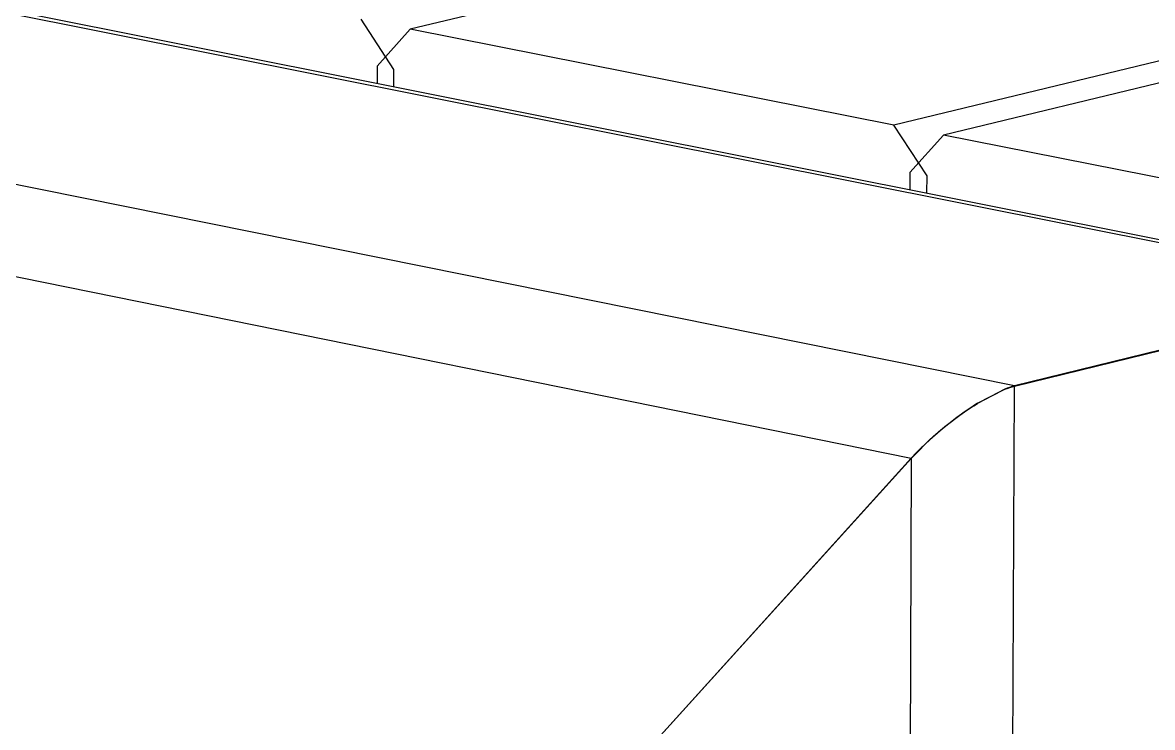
# Model space of a CAD drawing. Header units: millimetres. Extents: x 0 to 4030, y -54 to 2762.
# Drawn here: x 1130 to 1183, y 902.7 to 935.8 of the extents above; entities that cross this region are included whole.
import ezdxf

# ---------------------------------------------------------------- set-up
doc = ezdxf.new("R2010")
doc.units = ezdxf.units.MM
doc.header["$MEASUREMENT"] = 0
doc.layers.add('Utwórz2D linie widoczne', color=7, linetype='Continuous', true_color=0x000000)

msp = doc.modelspace()

# ---------------------------------------------------------------- linework, layer by layer
at = {"layer": 'Utwórz2D linie widoczne'}
for p, q in [((955.21, 971.007), (1194.672, 923.194)), ((955.963, 970.996), (1195.193, 923.238)), ((1176.524, 918.734), (936.896, 967.084)), ((1266.621, 963.726), (1148.155, 935.492)), ((936.898, 962.973), (1171.672, 915.336)), ((1289.147, 959.543), (1170.852, 930.978)), ((1291.471, 959.111), (1173.195, 930.512)), ((1147.392, 933.585), (1145.843, 935.952)), ((1148.155, 935.492), (1146.597, 933.743)), ((1170.852, 930.978), (1148.155, 935.492)), ((1146.597, 933.743), (1146.595, 932.94)), ((1147.391, 932.781), (1147.392, 933.585)), ((1172.417, 928.594), (1170.852, 930.978)), ((1173.195, 930.512), (1171.611, 928.755)), ((1196.191, 925.939), (1173.195, 930.512)), ((1171.611, 928.755), (1171.608, 927.946)), ((1172.413, 927.786), (1172.417, 928.594)), ((1194.672, 923.194), (1176.524, 918.734)), ((1176.529, 918.727), (1194.676, 923.188)), ((1172.614, 114.821), (1176.529, 918.727)), ((1176.293, 918.667), (1176.179, 918.628)), ((1176.183, 918.621), (1176.297, 918.66)), ((1176.408, 918.703), (1176.293, 918.667)), ((1176.297, 918.66), (1176.413, 918.696)), ((1176.524, 918.734), (1176.408, 918.703)), ((1176.413, 918.696), (1176.529, 918.727)), ((1174.785, 917.92), (1176.066, 918.585)), ((1176.071, 918.578), (1174.789, 917.914)), ((1176.179, 918.628), (1176.066, 918.585)), ((1176.071, 918.578), (1176.183, 918.621)), ((1173.961, 917.367), (1174.28, 917.591)), ((1174.608, 917.799), (1174.209, 917.532)), ((1174.28, 917.591), (1174.604, 917.806)), ((1174.785, 917.92), (1174.604, 917.806)), ((1174.608, 917.799), (1174.789, 917.914)), ((1173.258, 916.826), (1173.625, 917.116)), ((1173.819, 917.252), (1173.437, 916.96)), ((1173.649, 917.134), (1173.625, 917.116)), ((1173.649, 917.134), (1173.961, 917.367)), ((1174.209, 917.532), (1173.819, 917.252)), ((1172.551, 916.215), (1172.9, 916.526)), ((1173.065, 916.656), (1172.703, 916.34)), ((1172.9, 916.526), (1173.258, 916.826)), ((1173.437, 916.96), (1173.065, 916.656)), ((1172.35, 916.014), (1172.008, 915.677)), ((1172.211, 915.894), (1172.551, 916.215)), ((1172.703, 916.34), (1172.35, 916.014)), ((1171.672, 915.336), (1171.921, 915.602)), ((1172.008, 915.677), (1171.677, 915.329)), ((1171.921, 915.602), (1172.178, 915.861)), ((1172.211, 915.894), (1172.178, 915.861)), ((1171.672, 915.336), (1151.302, 892.837)), ((1151.306, 892.831), (1171.677, 915.329)), ((1171.677, 915.329), (1168.159, 117.598))]:
    msp.add_line(p, q, dxfattribs=at)

doc.saveas('drawing.dxf')
